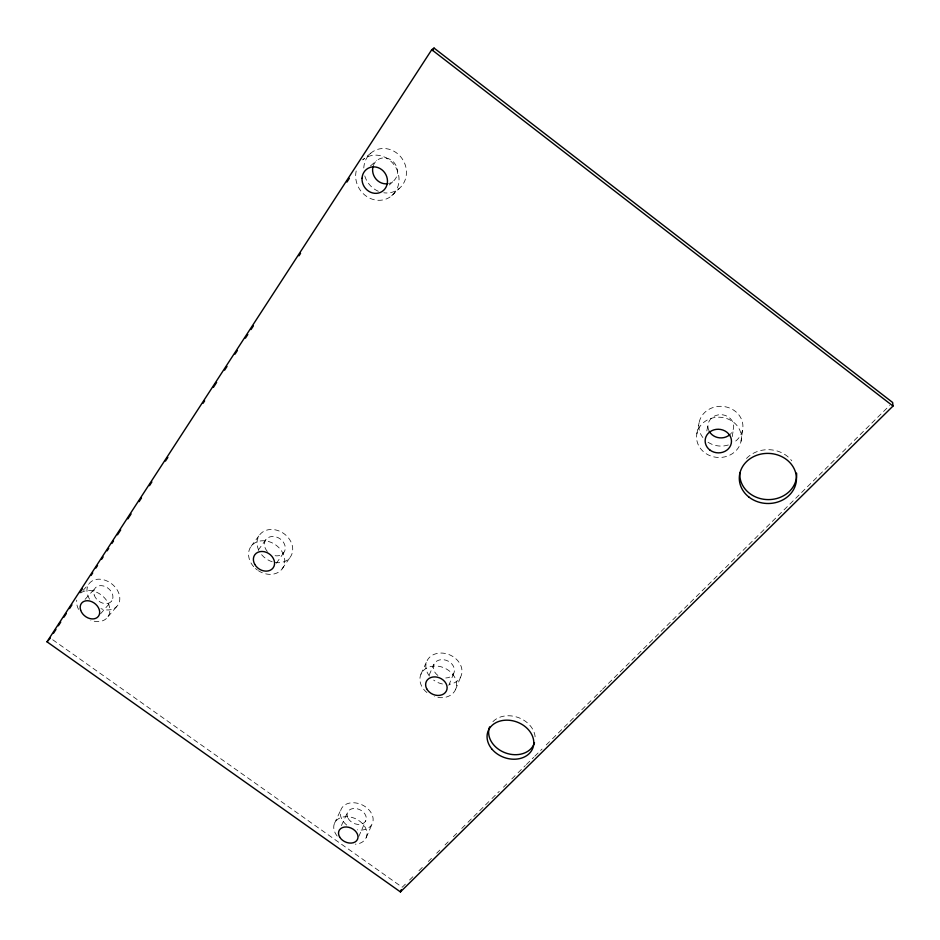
<?xml version="1.0" encoding="UTF-8"?>
<svg xmlns="http://www.w3.org/2000/svg" width="940" height="940" viewBox="0 0 940 940"><rect width="100%" height="100%" fill="white"/><g stroke="black" fill="none" stroke-linecap="round" stroke-linejoin="round"><path stroke-width="0.7" stroke-dasharray="4.7 3.53" d="M741.061 441.189A22.443 20.14 3.7 0 0 711.392 418.288A22.443 20.14 3.7 0 0 704.495 452.539A22.443 20.14 3.7 0 0 741.061 441.189L742.577 429.956M732.284 436.548L733.494 428.452M706.821 430.92L708.09 424.234M696.846 433.787L699.09 422.741M455.512 689.596L460.917 676.365M448.768 685.319L453.82 673.228M366.177 837.646L372.334 823.511M358.728 836.577L365.825 820.585M429.157 675.061L433.88 664.439M420.897 674.297L426.795 661.302M341.408 825.59L347.541 812.371M334.476 823.381L341.044 809.457M282.129 568.912L290.119 557.303M276.372 563.248L283.762 552.685M258.242 550.1L265.891 539.689M251.062 546.375L259.511 535.06M108.018 616.687L117.923 605.078M100.51 613.867L111.86 600.742M85.094 599.344L94.799 588.558M83.073 590.402L88.713 584.222M405.363 884.152L402.238 887.243L51.547 638.93M409.535 880.028L413.718 875.904M418.935 870.745L423.106 866.621M428.323 861.463L431.448 858.361M436.665 853.215L439.803 850.113M445.02 844.954L448.145 841.864M453.362 836.706L457.533 832.582M461.716 828.457L466.933 823.299M467.967 822.265L490.927 799.576M491.973 798.542L499.281 791.327M503.452 787.203L507.623 783.079M511.795 778.955L517.012 773.796M518.058 772.762L525.366 765.548M526.4 764.514L533.709 757.288M534.754 756.265L542.063 749.039M546.234 744.915L551.451 739.757M552.497 738.723L593.187 698.502M594.233 697.468L601.529 690.254M602.575 689.22L889.522 405.587M391.686 195.79L399.183 188.529M389.278 185.004L393.308 181.22M370.407 165.992L376.717 160.564M370.783 153.173L362.734 159.871A23.101 21.138 58.6 0 1 397.409 170.822A23.101 21.138 58.6 0 1 378.209 200.291A23.101 21.138 58.6 0 1 356.671 169.2M80.817 592.94A18.213 13.689 38 0 1 108.887 604.89A18.213 13.689 38 0 1 90.816 620.247M78.572 609.414A18.213 13.689 38 0 1 76.716 600.12M253.718 566.726A19.2 15.534 34.7 0 1 260.31 540.97A19.2 15.534 34.7 0 1 284.726 561.779A19.2 15.534 34.7 0 1 258.43 570.745M257.396 570.039A19.2 15.534 34.7 0 1 255.469 568.477M337.178 836.048A17.39 12.819 25.6 0 1 341.843 817.271A17.39 12.819 25.6 0 1 365.554 827.94A17.39 12.819 25.6 0 1 355.261 844.191M426.948 692.557A18.929 15.169 24.2 0 1 428.899 667.059A18.929 15.169 24.2 0 1 456.358 681.888A18.929 15.169 24.2 0 1 434.445 696.611M492.913 721.673A23.817 18.812 20.2 0 1 519.468 717.995A23.817 18.812 20.2 0 1 535.154 739.075M746.466 458.45A28.423 24.957 1.5 0 1 791.762 460.788M373.204 165.922A13.266 12.185 59.5 0 1 393.989 162.503A13.266 12.185 59.5 0 1 388.596 183.559M708.713 430.214A12.902 11.609 3.1 0 1 714.306 416.185A12.902 11.609 3.1 0 1 730.662 418.911A12.902 11.609 3.1 0 1 730.662 433.869M437.887 675.437A10.892 8.789 24.1 0 1 437.006 660.961A10.892 8.789 24.1 0 1 453.421 666.237A10.892 8.789 24.1 0 1 445.772 677.975M267.36 551.475A11.045 9.001 34.8 0 1 269.792 536.928A11.045 9.001 34.8 0 1 284.973 545.647A11.045 9.001 34.8 0 1 274.644 555.658M89.582 599.238A17.966 13.595 38.1 0 1 97.995 579.205A17.966 13.595 38.1 0 1 119.744 597.264A17.966 13.595 38.1 0 1 100.909 608.65M346.696 825.05A17.155 12.749 25.6 0 1 347.154 803.77A17.155 12.749 25.6 0 1 372.264 815.062A17.155 12.749 25.6 0 1 357.318 829.832M429.439 676.06A18.647 15.052 24.1 0 1 434.703 654.123A18.647 15.052 24.1 0 1 460.424 664.686A18.647 15.052 24.1 0 1 449.414 684.273M442.435 683.991A18.647 15.052 24.1 0 1 433.669 680.114M258.77 550.276A18.918 15.404 34.8 0 1 269.768 529.549A18.918 15.404 34.8 0 1 292.563 547.021A18.918 15.404 34.8 0 1 274.515 562.355M272.212 561.768A18.918 15.404 34.8 0 1 259.299 551.31M363.78 167.978A22.713 20.856 59.5 0 1 386.246 148.673A22.713 20.856 59.5 0 1 406.421 173.677A22.713 20.856 59.5 0 1 383.814 192.794M378.385 191.29A22.713 20.856 59.5 0 1 364.567 175.192M702.873 437.535A22.078 19.881 3.1 0 1 708.137 409.816A22.078 19.881 3.1 0 1 738.946 414.987A22.078 19.881 3.1 0 1 733.447 442.658M728.347 444.984A22.078 19.881 3.1 0 1 707.879 442.153M348.141 818.376A10.023 7.45 25.6 0 0 364.744 822.218A10.023 7.45 25.6 0 0 357.177 808.776A10.023 7.45 25.6 0 0 348.141 818.376M94.188 594.973A10.493 7.943 38.1 0 0 110.427 602.246A10.493 7.943 38.1 0 0 105.421 586.666A10.493 7.943 38.1 0 0 94.188 594.973"/><path stroke-width="1.41" d="M400.44 891.919L893 406.056L892.659 402.496L434.057 48.081L431.754 49.703L47 641.809L400.44 891.919L401.333 889.581M53.556 633.161L55.953 629.471M58.35 625.793L60.748 622.104M63.944 617.181L66.341 613.503M69.537 608.58L71.933 604.89M79.935 592.6L82.332 588.91M91.121 575.398L92.719 572.93M95.915 568.019L97.525 565.563M101.52 559.418L103.118 556.95M107.113 550.805L108.711 548.349M111.907 543.438L113.505 540.982M117.5 534.825L120.696 529.913M127.899 518.856L131.095 513.933M139.085 501.643L141.482 497.953M149.483 485.663L151.88 481.973M165.464 461.082L167.861 457.392M203.04 403.307L204.638 400.851M213.427 387.327L216.623 382.416M224.625 370.125L227.022 366.436M235.012 354.145L237.409 350.456M245.411 338.165L247.808 334.476M251.004 329.564L253.4 325.874M298.967 255.809L300.565 253.354M346.93 182.054L349.328 178.365M432.459 50.537L434.057 48.081M47 641.809L50.361 638.084M431.754 49.703L893 406.056M534.496 742.729A23.817 18.812 20.2 0 1 505.779 753.022A23.817 18.812 20.2 0 1 489.587 726.879M796.58 473.137A28.423 24.957 1.5 0 1 768.156 499.61A28.423 24.957 1.5 0 1 739.862 472.679M387.55 183.746A13.266 12.185 59.5 0 1 372.91 166.979M729.91 434.609A12.902 11.609 3.1 0 1 709.148 431.143M362.029 178.295A13.571 12.408 58.3 0 0 380.465 192.395A13.571 12.408 58.3 0 0 381.746 169.658A13.571 12.408 58.3 0 0 362.029 178.295M709.841 449.99A13.184 11.809 4 0 0 731.285 443.292A13.184 11.809 4 0 0 713.801 429.897A13.184 11.809 4 0 0 709.841 449.99M749.051 497.166A28.576 25.051 1.7 0 0 795.91 483.501A28.576 25.051 1.7 0 0 758.674 454.655A28.576 25.051 1.7 0 0 749.051 497.166M492.172 749.391A23.935 18.859 20.3 0 0 532.205 749.521A23.935 18.859 20.3 0 0 506.895 720.158A23.935 18.859 20.3 0 0 492.172 749.391M426.654 688.703A11.104 8.883 24.2 0 0 445.243 692.639A11.104 8.883 24.2 0 0 437.241 677.164A11.104 8.883 24.2 0 0 426.654 688.703M339.587 836.929A10.199 7.497 25.6 0 0 356.46 840.889A10.199 7.497 25.6 0 0 348.728 827.294A10.199 7.497 25.6 0 0 339.587 836.929M254.705 564.282A11.268 9.095 34.6 0 0 273.082 567.948A11.268 9.095 34.6 0 0 264.175 551.686A11.268 9.095 34.6 0 0 254.705 564.282M80.629 610.142A10.693 8.014 37.9 0 0 97.161 617.557A10.693 8.014 37.9 0 0 91.991 601.788A10.693 8.014 37.9 0 0 80.629 610.142"/></g></svg>
